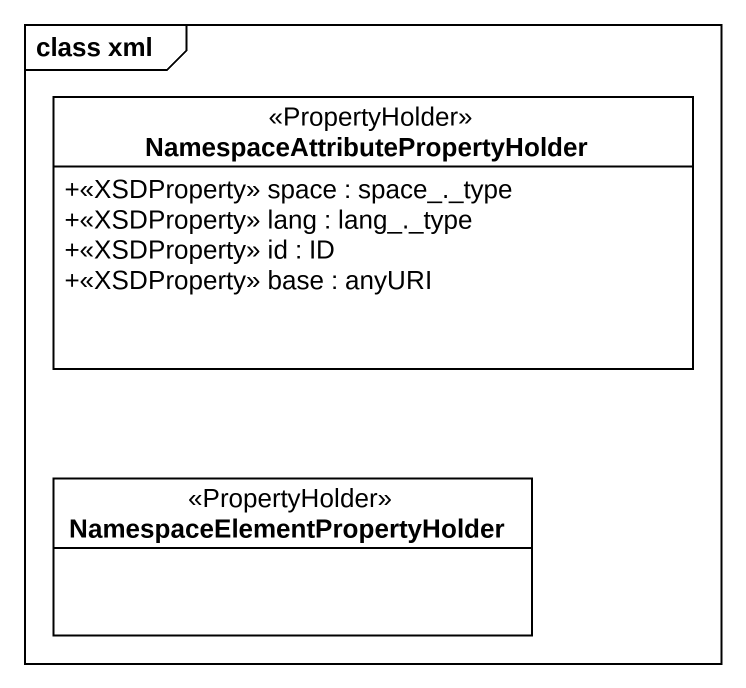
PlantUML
@startuml
mainframe class xml
hide circle
hide empty members
skinparam classAttributeIconSize 0
class "NamespaceAttributePropertyHolder" as NamespaceAttributePropertyHo <<PropertyHolder>> {
  +<<XSDProperty>> space : space_._type
  +<<XSDProperty>> lang : lang_._type
  +<<XSDProperty>> id : ID
  +<<XSDProperty>> base : anyURI
}
class "NamespaceElementPropertyHolder" as NamespaceElementPropertyHold <<PropertyHolder>>
@enduml
